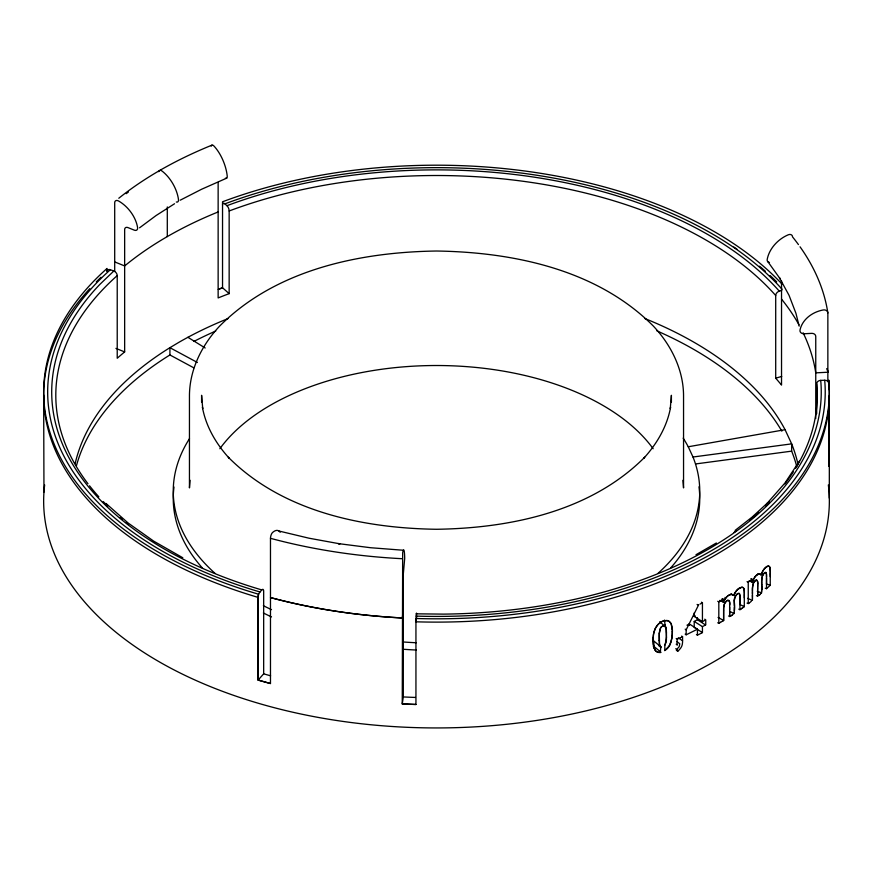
<?xml version="1.0" encoding="UTF-8"?>
<svg xmlns="http://www.w3.org/2000/svg" width="873" height="873" viewBox="0 0 873 873"><rect width="100%" height="100%" fill="white"/><g stroke="black" fill="none" stroke-linecap="round" stroke-linejoin="round"><path stroke-width="1.31" d="M107.041 271.492A4.049 2.772 48.4 0 1 110.424 269.746L113.817 271.023A4.049 2.772 48.4 0 1 117.222 275.606L117.222 358.268A380.704 219.8 0 0 1 124.653 351.917L124.653 229.555A4.049 2.706 50.5 0 1 127.971 227.591L134.322 230.166A4.049 2.706 50.5 0 0 137.596 227.624A28.351 18.966 50.5 0 0 118.564 200.976A4.049 2.706 50.5 0 0 114.701 202.667L114.701 271.317M280.178 532.301A28.351 9.778 -74.9 0 0 272.474 532.585A4.049 1.397 -74.9 0 0 270.477 538.314L270.477 683.537L258.146 680.067L258.146 597.394A4.049 1.506 -73.6 0 1 259.99 592.014L261.824 589.93A384.775 222.146 0 0 1 99.795 284.456L113.817 271.023M270.477 683.537A392.85 226.805 0 0 1 258.146 680.067L263.668 673.825L263.668 591.152A4.049 1.506 -73.6 0 0 261.824 589.93M416.574 618.87L416.476 613.097L415.941 621.805A392.85 226.805 0 0 0 828.815 383.443A4.049 3.306 -5.2 0 0 824.767 380.257L820.718 380.377A384.775 222.146 0 0 1 443.44 614.123L416.366 613.828M729.642 616.022L729.642 615.41M729.642 614.788L729.642 611.111M729.642 609.878L729.642 606.539M729.642 605.6C730.93 601.857 727.918 597.612 725.256 602.512A4.834 2.652 -61.9 0 0 724.055 605.164L723.652 608.143A38.794 21.596 -61.7 0 0 723.63 609.463L723.619 620.452L721.829 621.543M734.226 612.999L734.226 612.388M734.226 610.554L734.226 609.943M734.226 609.332L734.226 608.721M734.226 608.11L734.226 606.888M734.226 605.666L734.226 602.97A40.562 21.574 -63.6 0 1 734.269 601.683C732.982 598.987 738.318 589.875 739.846 595.08A21.138 10.967 -64.6 0 1 739.911 596.324L739.944 597.612M739.933 601.442L739.933 599.5M739.933 598.692L739.933 596.674A22.349 11.589 -64.6 0 0 739.846 595.08L739.595 593.836A2.63 1.364 -64.5 0 0 739.245 593.389A3.372 1.757 -64.1 0 0 738.896 593.258L737.827 593.575A4.834 2.499 -63.5 0 0 737.139 594.066A4.845 2.51 -63.6 0 0 735.699 595.866A4.463 2.346 -63.8 0 0 735.142 596.914L734.346 600.297A22.894 12.189 -63.6 0 0 734.269 601.573C734.913 607.106 735.721 616.851 728.508 616.054M744.309 597.841L744.309 595.724M744.309 595.2L744.309 592.56A23.626 12.004 -65.4 0 0 744.189 590.006L743.992 589.111A6.078 3.099 -65.1 0 0 743.785 588.555L743.49 588.064A6.919 3.536 -64.5 0 0 742.705 587.42A7.29 3.732 -64.1 0 0 741.854 587.256L737.871 589.286A8.817 4.496 -63.4 0 0 736.681 590.519A9.854 5.052 -63.5 0 0 735.546 592.047L733.691 595.43L730.821 594M752.439 598.605L752.439 597.983M752.439 597.372L752.439 594.917M752.439 591.839L752.439 593.684M752.439 591.228L752.461 588.402A25.754 12.495 -66.9 0 1 752.526 587.114L752.799 585.139A4.834 2.303 -67 0 1 753.868 582.422C756.247 577.162 758.844 581.724 757.666 585.27M757.666 595.648L757.666 595.026M757.666 594.415L757.666 590.726M757.666 589.504L757.666 587.66M757.666 587.049L757.666 585.576M761.627 592.341L761.627 591.73M761.627 589.897L761.627 589.286M761.627 588.675L761.627 588.064M761.627 587.453L761.627 586.831M761.627 584.997L761.649 580.916A22.894 10.487 -68.6 0 1 761.725 579.628C760.94 577.413 765.414 569.24 766.439 574.074A21.138 9.374 -69.5 0 1 766.494 575.318L766.516 577.315M766.516 580.425L766.516 577.893M770.237 576.562L770.237 574.445M770.237 573.921L770.237 571.28A23.626 10.192 -70.2 0 0 770.139 568.727M828.717 465.123L828.815 466.106L828.815 405.127M828.815 388.856L828.815 383.443M829.317 498.112L829.35 395.305M415.941 704.478A392.85 226.805 0 0 1 402.257 703.933L402.671 552.729A28.351 2.019 -87.1 0 1 404.701 558.338L403.326 573.943L403.315 696.938L402.257 703.933L415.941 704.478L415.941 618.499A392.85 226.805 0 0 0 828.815 380.137L828.815 389.533M660.839 652.142L653.899 646.38L653.91 641.088L660.85 646.838L660.294 652.229A9.974 6.788 -51.6 0 1 657.325 651.935A11.087 7.508 -50.6 0 1 655.961 651.127A10.476 7.093 -50.3 0 1 655.208 650.374L653.386 645.016A52.435 35.695 -48.9 0 1 653.179 638.534L653.43 635.097A30.271 20.57 -49 0 1 653.768 633.111L655.307 628.407L657.718 624.795A9.177 6.067 -49.6 0 1 659.224 623.366C662.956 619.481 671.119 619.252 671.752 625.799A30.446 19.915 -52.3 0 1 672.068 627.512L672.341 630.743A49.139 32.072 -52.5 0 1 672.079 637.377L669.733 645.343L664.811 650.549L664.822 645.234L665.848 642.877A12.222 8.13 -51.1 0 0 666.088 641.786L666.197 641.098A26.441 17.515 -51.3 0 0 666.394 639.876L666.47 631.987M681.627 636.079L682.577 636.755L682.566 641.819A22.687 14.448 -54.3 0 1 682.533 642.484L682.326 644.209A8.534 5.445 -54.2 0 1 682.119 645.082L681.824 645.976A6.798 4.354 -54.1 0 1 681.486 646.707A7.824 5.042 -53.9 0 1 680.449 648.41L678.616 650.494A12.2 8.086 -54.2 0 1 677.743 651.247L676.346 650.221M723.619 610.347L723.641 608.405A25.754 14.35 -61.7 0 1 723.717 607.128L724.383 604.116A4.725 2.586 -61.9 0 1 725.474 602.228L727.645 600.329L729.151 600.482M744.309 593.607L744.309 606.571L742.683 607.75L744.309 606.571L740.14 604.662M757.666 586.034L757.666 584.026M761.627 582.891L761.627 582.302M766.516 577.457L766.516 588.686L765.239 588.206M739.933 599.096L739.933 609.703L738.765 609.147M739.933 599.62L739.944 598.474M739.944 598.616L739.933 599.336M653.113 639.538L653.124 641.349M666.459 637.967L666.099 628.385A11.906 7.89 -51.1 0 0 665.87 627.567A8.293 5.511 -51 0 0 665.204 626.257A8.403 5.576 -51.2 0 1 665.848 627.578M761.649 581.025L762.413 576.202A4.463 2.008 -68.8 0 1 762.882 575.111A4.845 2.139 -68.6 0 1 764.748 572.644L765.621 572.317A3.372 1.506 -69.1 0 1 765.927 572.426A2.63 1.168 -69.4 0 1 766.221 572.841L766.439 574.074A22.349 9.898 -69.6 0 1 766.505 575.678L766.516 576.867M190.096 480.281L189.452 487.898L189.452 395.305C189.67 369.672 201.707 345.457 218.894 326.895L219.669 326.055C275.868 269.637 359.458 252.155 436.5 251.02C513.542 252.155 597.132 269.637 653.331 326.055L654.106 326.895C671.293 345.457 683.33 369.672 683.548 395.305L683.548 487.898L682.904 480.281M659.311 633.132L659.824 629.891A8.621 5.795 -50.1 0 1 660.064 629.106L660.501 628.124A3.394 2.259 -50.4 0 1 661.461 626.879L661.832 626.563M666.328 639.898L664.822 645.234M672.21 636.286L671.075 642.157L668.565 647.155A9.21 6.176 -51.7 0 1 666.328 649.447L664.811 650.549M402.257 617.953C357.799 615.64 313.505 609.07 270.477 597.569C313.494 609.114 357.799 615.672 402.257 617.953L403.315 610.958M758.026 573.572L761.158 574.805L762.751 571.302A9.854 4.31 -68.5 0 1 763.722 569.709A8.817 3.83 -68.4 0 1 764.748 568.388L767.018 566.501M749.056 580.851L752.111 582.16C753.443 579.006 757.218 571.346 761.158 574.805L761.911 573.015M726.292 597.394A9.548 5.096 -61.5 0 1 728.191 595.637L731.574 594.186L733.691 595.43L734.553 593.695M698.651 604.803L686.156 629.826L686.156 634.802L697.451 629.226L697.451 635.184L698.073 634.867M799.319 461.206L784.958 483.02L766.69 503.83M733.691 595.43C729.544 591.785 724.939 598.54 723.248 602.141L719.919 600.34M726.292 597.405L723.248 602.141L723.248 599.205L722.135 598.605M770.237 572.601L770.237 585.292L766.516 588.686M767.476 502.968L752.188 517.034L735.11 530.402M756.422 595.757C762.184 596.597 763.155 587.06 761.627 583.164M761.136 593.367L761.627 592.953L757.218 591.228M759.652 594.611L758.67 595.441M675.746 648.704L676.673 649.392L678.812 647.166A4.005 2.586 -53.6 0 0 679.336 646.129L679.772 643.728L676.946 641.666M118.783 198.247C146.86 175.822 178.779 158.613 211.997 145.125M139.571 227.809L156.092 215.533L174.545 203.747M751.151 579.967L752.111 579.225L750.889 578.701M751.631 579.596L752.111 579.225L752.111 582.16L754.763 577.228A9.516 4.376 -66.7 0 1 756.062 575.689L759.335 573.692L761.158 574.805M751.402 601.246C751.948 600.308 748.412 604.836 747.048 603.123M750.191 580.709L750.671 580.338L748.248 582.182L748.248 603.658L748.783 603.254M741.035 608.918L742.137 608.143L739.933 609.703M731.945 615.127L730.221 616.262M723.248 599.205L718.817 601.89L718.817 623.355L717.726 622.755M723.019 620.812L723.619 620.452L723.619 610.62M721.043 600.548L721.589 600.22M720.629 622.274C722.429 621.183 717.617 624.086 719.428 622.995M719.374 601.552L719.93 601.224M695.999 554.726L716.351 542.995M766.854 566.599L768.153 566.119A7.29 3.176 -69.1 0 1 768.873 566.239A6.919 3.012 -69.4 0 1 769.55 566.828L769.8 567.308A6.078 2.63 -70 0 1 769.975 567.843L770.117 568.749M705.537 624.959L697.418 619.732L694.221 621.456L694.221 627.414L696.785 629.029M704.718 625.395L703.889 625.843M704.511 620.517L703.889 620.845M694.221 612.933L694.221 616.458L695.29 615.891M703.06 621.292L702.438 621.62L694.221 616.458M703.06 626.279L702.438 626.618L694.221 621.456M702.438 621.62L702.438 602.817L701.63 603.243M701.827 632.903L702.438 632.576L702.438 626.618M701.095 603.527L700.015 604.094M701.205 633.241L698.706 634.54M180.209 200.201L201.598 189.255L226.685 178.157M682.577 636.755L681.224 637.388M680.547 637.694L678.496 638.632M676.193 638.556L677.808 638.938M676.193 644.23L677.284 644.852M740.522 587.551L740.326 587.638A11.316 5.696 -62.9 0 0 739.507 588.086M218.239 289.399L222.539 287.763L229.152 293.644A380.704 219.8 0 0 0 218.141 297.933L218.141 182.402M660.85 646.838A3.437 2.303 -50.5 0 1 660.457 646.5L660.239 646.184A9.876 6.635 -50.3 0 1 659.781 645.191A12.069 8.108 -50.2 0 1 659.53 644.285L659.279 633.547L660.61 627.938A3.296 2.193 -50.4 0 1 661.461 626.879A3.557 2.357 -50.3 0 1 662.967 625.919L665.182 626.279A2.826 1.877 -50.8 0 0 664.659 625.886L659.617 621.816M662.945 625.93L664.026 625.745A3.557 2.357 -50.3 0 1 664.746 625.886M781.717 290.447L779.316 291.156A4.049 2.946 -41.4 0 0 775.704 295.521L775.704 378.195A380.704 219.8 0 0 1 781.531 385.091L781.531 280.931M775.704 378.195L781.717 376.427M683.177 438.137A263.253 151.989 0 0 1 688.251 446.769L785.067 429.68L791.658 443.866A364.499 210.437 0 0 1 798.064 464.567M653.31 646.478L653.899 646.38M658.035 573.31A263.253 151.989 0 0 0 692.998 457.016L791.658 443.866L791.658 451.145A364.499 210.437 0 0 1 796.798 466.64M695.705 463.934L791.658 451.145M827.855 372.236L827.157 368.559L827.855 372.236L815.753 372.847A380.704 219.8 0 0 0 803.127 332.799M403.381 550.252L370.545 547.72L338.189 543.584L340.012 543.857L308.998 538.205L278.945 531.024M766.363 583.906L770.237 585.292M114.701 261.911L124.653 265.938A380.704 219.8 0 0 1 218.141 211.953M115.945 348.392L124.653 351.917M747.55 598.354L752.439 600.438L752.439 589.461A38.794 18.791 -66.9 0 1 752.482 588.129L753.104 584.07A4.725 2.248 -67.1 0 1 754.054 582.105L756.542 579.825L757.589 581.582A21.356 10.05 -67.8 0 1 757.633 582.4A50.95 23.975 -67.9 0 1 757.633 583.666M747.048 581.647L748.248 582.182M729.621 611.329L734.226 613.61M197.396 362.481L169.919 347.683A364.499 210.437 0 0 0 75.165 463.541M228.039 318.58A364.499 210.437 0 0 0 178.758 342.402L169.919 347.683L169.919 354.962L193.806 367.828M718.064 617.451L723.619 620.452M717.726 601.279L718.817 601.89M182.817 557.771L153.746 541.173L128.156 523.047L106.026 503.459M704.697 619.208L705.744 619.852L705.744 624.839M187.913 337.305L205.177 347.989M701.412 602.174L702.438 602.817M697.298 629.357L702.438 632.576M697.101 604.432L698.116 605.087M686.975 625.199A380.704 219.8 0 0 0 689.375 623.977L697.451 629.226M696.436 634.529L697.451 635.184M685.185 629.149L686.156 629.826M685.185 634.125L686.156 634.802M678.299 637.748L682.577 640.826M658.766 645.649L660.774 647.286M229.152 293.644L229.152 210.971A4.049 1.801 69.4 0 0 226.947 205.712L224.743 203.747A4.049 1.801 69.4 0 0 222.539 205.09M768.022 261.9L780.233 278.923L779.469 277.821L789.05 295.347L795.936 313.298L799.155 326.142M676.673 649.392L677.743 651.258M688.251 446.769L692.998 457.016M729.25 600.624L729.555 601.955A21.356 11.611 -62.7 0 1 729.599 602.774A50.95 27.707 -62.7 0 1 729.61 604.04L729.642 605.196M664.44 620.059L665.03 624.664M744.134 589.788L744.309 592.822M770.084 568.519L770.237 571.542M672.254 629.127L671.042 623.649L668.794 621.03A9.287 6.089 -50.1 0 0 666.426 620.463C658.471 620.932 653.637 628.876 653.299 636.221A48.495 33.152 -48.5 0 0 653.048 639.56M659.18 640.356L659.159 639.593A104.574 70.342 -50 0 1 659.148 636.493L659.191 635.097A47.382 31.821 -50.1 0 1 659.344 633.121M43.65 394.967L43.966 492.077M766.516 580.731L766.516 583.48M739.933 601.748L739.933 604.498M828.815 404.319L828.815 466.106M800.039 246.797A392.85 226.805 0 0 1 827.855 312.992L827.855 381.643M820.718 380.377A4.049 3.306 -5.2 0 0 816.681 383.804L816.681 413.627M815.753 418.527L815.753 336.476A4.049 3.296 -8.6 0 0 811.715 333.366L803.989 333.759A4.049 3.296 -8.6 0 1 800.006 330.103A28.351 23.058 -8.6 0 1 823.152 309.97A4.049 3.296 -8.6 0 1 827.855 312.992M757.666 586.427L757.666 596.259M729.642 606.811L729.642 616.633M697.418 617.549L697.418 619.732M689.375 623.977L689.375 625.472M677.121 639.243L677.121 644.929M671.402 402.049L671.402 395.305L670.268 408.608L670.573 407.353C667.059 426.526 656.943 443.768 643.936 458.063L644.711 457.223C590.748 511.403 510.476 528.198 436.5 529.278C362.524 528.198 282.252 511.403 228.29 457.223L229.064 458.063C216.057 443.768 205.941 426.526 202.427 407.353L202.732 408.608L201.598 395.305L201.598 402.049M258.146 680.067L258.146 594.087A392.85 226.805 0 0 1 107.03 268.469L107.03 271.165M167.3 206.945L167.3 236.583M660.741 652.546A11.251 7.671 -51.8 0 1 654.281 648.323M665.935 627.523A25.022 16.576 -51.3 0 1 666.383 632.019M659.191 640.356A58.84 39.569 -50 0 0 659.301 642.506A16.838 11.316 -50.1 0 0 659.748 645.212A7.431 4.987 -50.2 0 0 660.785 646.904M761.791 572.928A10.411 4.583 -68.5 0 1 766.876 566.457M767.007 566.577A7.464 3.23 -68.5 0 1 770.182 568.399M734.477 593.64A10.214 5.271 -63.5 0 1 739.518 587.922M740.522 587.616A7.464 3.798 -63.5 0 1 744.233 589.69M218.719 289.214A392.85 226.805 0 0 1 222.539 287.763L222.539 201.783A392.85 226.805 0 0 1 782.066 284.129M828.346 484.952A392.85 226.805 0 0 1 436.5 727.94A392.85 226.805 0 0 1 44.654 484.952M76.475 465.604A364.499 210.437 0 0 1 169.919 354.962M193.85 341.452A364.499 210.437 0 0 1 215.762 331.02M656.867 330.856A364.499 210.437 0 0 1 781.859 431.175M698.967 486.807A263.253 151.989 0 0 1 670.573 568.028M416.268 650.025A263.253 151.989 0 0 1 403.173 649.25M271.503 616.916A263.253 151.989 0 0 1 263.362 612.966M202.58 568.203A263.253 151.989 0 0 1 174 487.003M219.843 448.733A234.902 135.621 0 0 1 436.5 365.514A234.902 135.621 0 0 1 653.157 448.733M416.268 642.746A263.253 151.989 0 0 1 403.173 641.971M271.503 609.638A263.253 151.989 0 0 1 263.362 605.698M215.151 573.474A263.253 151.989 0 0 1 189.485 438.65M644.58 318.427A364.499 210.437 0 0 1 785.067 429.68M415.472 697.44A380.704 219.8 0 0 1 403.315 696.938M270.608 675.811A380.704 219.8 0 0 1 263.668 673.825M258.146 597.405A392.85 226.805 0 0 1 89.81 288.636M96.281 281.903A392.85 226.805 0 0 1 101.05 277.265M733.811 247.059A392.85 226.805 0 0 1 737.041 249.242M759.477 266.189A392.85 226.805 0 0 1 765.37 271.252M770.106 275.53A392.85 226.805 0 0 1 776.719 281.903M781.531 299.112A380.704 219.8 0 0 1 798.937 324.745M158.788 171.675A4.049 2.335 60 0 1 162.051 171.053A28.351 16.369 60 0 1 178.474 199.502A4.049 2.335 60 0 1 176.302 202.012M211.255 146.151A4.049 1.899 68 0 1 213.885 145.944A28.351 13.281 68 0 1 227.209 175.888A4.049 1.899 68 0 1 225.409 178.19M402.257 558.709A392.85 226.805 0 0 1 270.477 538.314M126.17 193.686A392.85 226.805 0 0 1 128.342 192.082M798.435 244.571A392.85 226.805 0 0 0 792.542 236.899A4.049 3.001 -38.9 0 0 788.264 234.793A28.351 20.974 -38.9 0 0 767.203 259.434A4.049 3.001 -38.9 0 0 769.462 262.446M664.975 624.686A57.389 37.332 -52.7 0 1 665.019 626.978M653.713 641.273A11.687 7.857 -50.1 0 1 652.644 638.13M761.638 582.291A40.562 18.562 -68.7 0 1 761.66 581.014M725.037 598.07A38.816 20.646 -63.6 0 1 725.059 597.427M654.106 648.432A36.109 24.531 -49.2 0 1 653.266 641.295M672.319 629.084A48.397 31.592 -52.5 0 1 672.439 631.375M672.199 631.485A50.929 33.109 -52.8 0 1 672.046 636.341M666.274 638.032A46.946 30.915 -51.7 0 1 666.143 639.964M816.681 383.804A380.704 219.8 0 0 1 795.489 468.463M793.371 471.835A380.704 219.8 0 0 1 784.925 483.882M769.462 501.866A380.704 219.8 0 0 1 765.654 505.751M758.713 512.375A380.704 219.8 0 0 1 749.732 520.232M736.212 530.839A380.704 219.8 0 0 1 734.095 532.388M128.506 524.498A380.704 219.8 0 0 1 126.389 522.807M122.242 519.37A380.704 219.8 0 0 1 120.212 517.634M107.717 506.111A380.704 219.8 0 0 1 103.243 501.56M98.845 496.835A380.704 219.8 0 0 1 89.548 485.792M87.977 483.751A380.704 219.8 0 0 1 117.222 275.606M229.152 210.971A380.704 219.8 0 0 1 775.704 295.521M260.012 591.981A388.812 224.481 0 0 1 110.358 269.724M226.925 205.701A384.775 222.146 0 0 1 779.327 291.2M824.69 380.257A388.649 224.383 0 0 1 416.159 616.109M224.841 203.878A388.649 224.383 0 0 1 782.121 289.323"/></g></svg>
